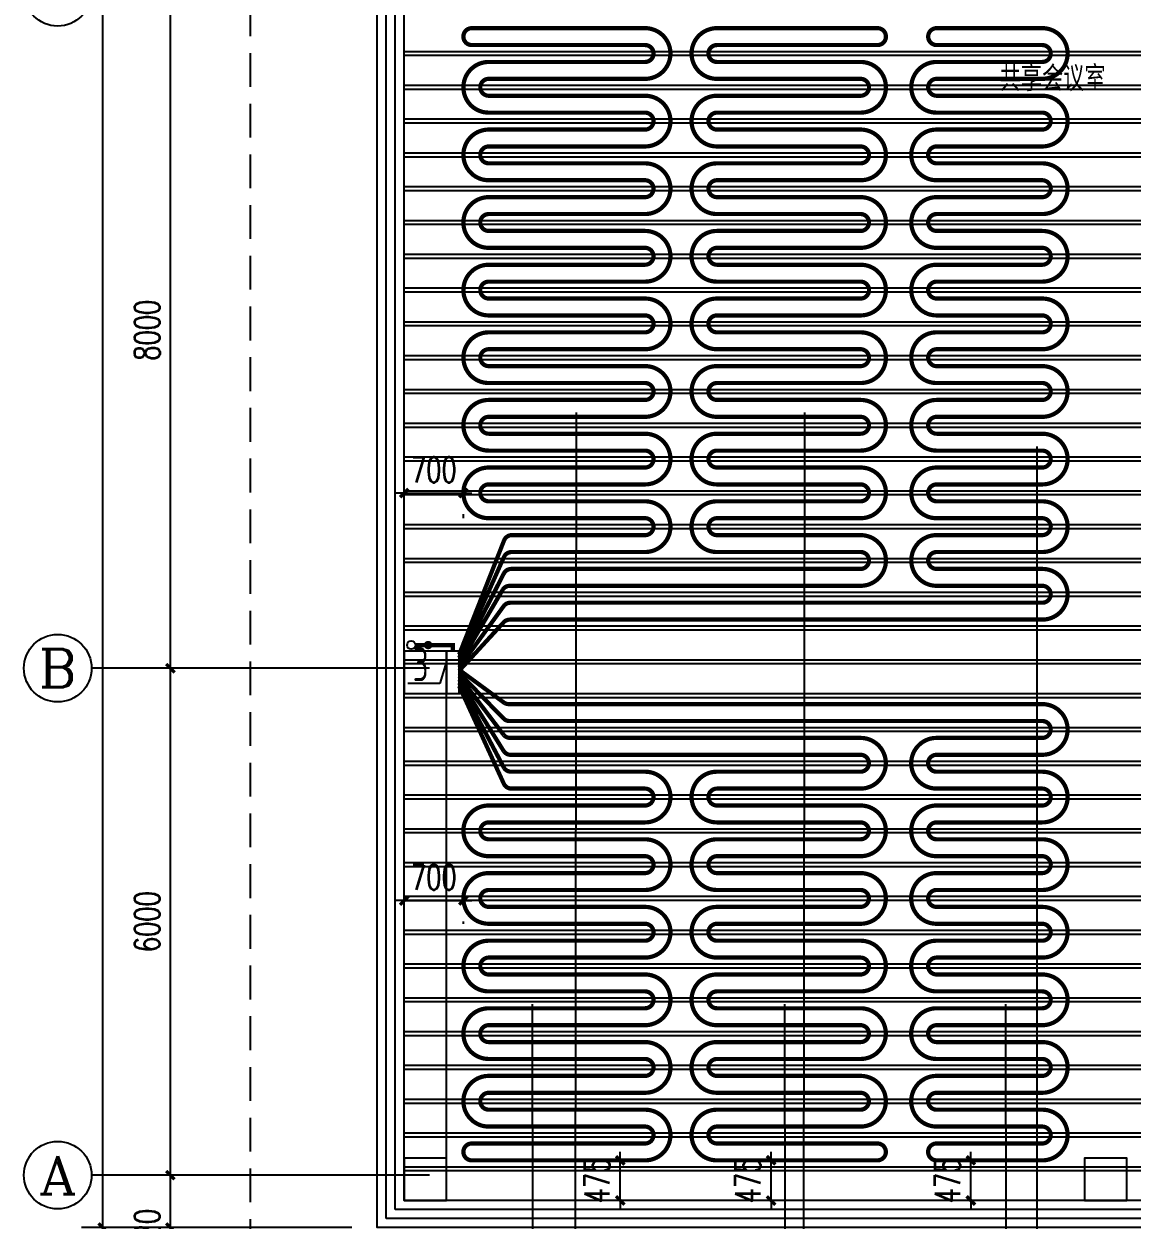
# Model space of a CAD drawing. Extents: x 2430460 to 2514560, y -608375 to -364775.
# Drawn here: x 2438682 to 2451795, y -467075 to -452918 of the extents above; entities that cross this region are included whole.
import ezdxf
from ezdxf.enums import TextEntityAlignment as Align

# ---------------------------------------------------------------- set-up
doc = ezdxf.new("R2010")
doc.units = 0
doc.header["$LTSCALE"] = 1000
doc.header["$MEASUREMENT"] = 0
doc.linetypes.add('_DASH', pattern=[0.6, 0.4, -0.2])
doc.linetypes.add('DASH', pattern=[0.35, 0.25, -0.1])
doc.layers.add('A-FLOR-IDEN', color=7, linetype='Continuous', lineweight=20)
for name, color, linetype in [('AXIS', 3, 'Continuous'), ('AXIS_TEXT', 7, 'Continuous'), ('COLUMN', 9, 'Continuous'), ('CURTWALL', 4, 'Continuous'), ('EQ-采暖分集水器', 7, 'Continuous'), ('PIPE-地暖供', 4, 'Continuous'), ('PIPE-暖供水', 3, 'Continuous'), ('PUB_DIM', 3, 'Continuous'), ('TH_DIM', 3, 'Continuous'), ('VPIPE-暖供水', 3, 'Continuous'), ('VPIPE-暖回水', 2, 'Continuous'), ('木龙骨', 23, 'Continuous')]:
    doc.layers.add(name, color=color, linetype=linetype)
doc.styles.add('26#标准$0$TSSD_REIN', font='Tssdeng.shx', dxfattribs={"width": 0.7, "bigfont": 'tssdchn.shx'})
doc.styles.add('_TCH_AXIS', font='COMPLEX', dxfattribs={"bigfont": 'GBCBIG'})
doc.styles.add('_TCH_DIM_T3', font='SIMPLEX', dxfattribs={"width": 0.705882, "bigfont": 'GBCBIG'})
doc.styles.add('COMPLEX', font='COMPLEX')
doc.styles.add('ROS', font='simhei.ttf', dxfattribs={"width": 0.7})
doc.dimstyles.new('_TCH_ARCH&&100', dxfattribs={"dimtxt": 297.5, "dimasz": 100, "dimexe": 250, "dimexo": 300, "dimgap": 126.25, "dimtad": 1, "dimdec": 0, "dimzin": 0, "dimdsep": 46, "dimtxsty": '_TCH_DIM_T3', "dimblk": 'ARCHTICK', "dimcen": 0.09, "dimclrt": 7, "dimazin": 2, "dimtfac": 1, "dimtdec": 0, "dimtix": 1, "dimtmove": 2, "dimatfit": 3, "dimfxl": 30, "dimtolj": 1, "dimtzin": 0, "dimarcsym": 0})

# ---------------------------------------------------------------- blocks, each defined once
blk = doc.blocks.new('_ArchTick')
at = {"color": 0, "linetype": 'ByBlock', "const_width": 0.4}
blk.add_lwpolyline([(-0.5, -0.5), (0.5, 0.5)], dxfattribs=at)
blk = doc.blocks.new('*D109')
at = {"layer": 'Defpoints', "color": 0, "transparency": 16777216}
for p in [(-43367, 11360), (-40920, 11360), (-40920, 3360)]:
    blk.add_point(p, dxfattribs=at)
at = {"layer": 'PUB_DIM', "color": 0, "lineweight": -2, "transparency": 16777216}
for p, q in [((-41220, 11360), (-43617, 11360)), ((-43367, 3360), (-43367, 11360)), ((-41220, 3360), (-43617, 3360))]:
    blk.add_line(p, q, dxfattribs=at)
at = {"layer": 'PUB_DIM', "color": 0, "lineweight": -2, "transparency": 16777216, "xscale": 100, "yscale": 100, "zscale": 100}
for p, rotation in [((-43367, 11360), 90), ((-43367, 3360), 270)]:
    blk.add_blockref('_ArchTick', p, dxfattribs=dict(at, rotation=rotation))
at = {"layer": 'PUB_DIM', "color": 7, "transparency": 16777216, "insert": (-43642, 7360), "char_height": 297.5, "attachment_point": 5, "rotation": 90, "style": '_TCH_DIM_T3'}
blk.add_mtext('\\A1;8000', dxfattribs=at)
blk = doc.blocks.new('*D110')
at = {"layer": 'Defpoints', "color": 0, "transparency": 16777216}
for p in [(-43367, 3360), (-40920, 3360), (-40920, -2640)]:
    blk.add_point(p, dxfattribs=at)
at = {"layer": 'PUB_DIM', "color": 0, "lineweight": -2, "transparency": 16777216}
for p, q in [((-41220, 3360), (-43617, 3360)), ((-43367, -2640), (-43367, 3360)), ((-41220, -2640), (-43617, -2640))]:
    blk.add_line(p, q, dxfattribs=at)
at = {"layer": 'PUB_DIM', "color": 0, "lineweight": -2, "transparency": 16777216, "xscale": 100, "yscale": 100, "zscale": 100}
for p, rotation in [((-43367, 3360), 90), ((-43367, -2640), 270)]:
    blk.add_blockref('_ArchTick', p, dxfattribs=dict(at, rotation=rotation))
at = {"layer": 'PUB_DIM', "color": 7, "transparency": 16777216, "insert": (-43642, 360), "char_height": 297.5, "attachment_point": 5, "rotation": 90, "style": '_TCH_DIM_T3'}
blk.add_mtext('\\A1;6000', dxfattribs=at)
blk = doc.blocks.new('*D111')
at = {"layer": 'Defpoints', "color": 0, "transparency": 16777216}
for p in [(-43367, -2640), (-40920, -2640), (-40920, -3260)]:
    blk.add_point(p, dxfattribs=at)
at = {"layer": 'PUB_DIM', "color": 0, "lineweight": -2, "transparency": 16777216}
for p, q in [((-41220, -2640), (-43617, -2640)), ((-43367, -3260), (-43367, -2640)), ((-41220, -3260), (-43617, -3260))]:
    blk.add_line(p, q, dxfattribs=at)
at = {"layer": 'PUB_DIM', "color": 0, "lineweight": -2, "transparency": 16777216, "xscale": 100, "yscale": 100, "zscale": 100}
for p, rotation in [((-43367, -2640), 90), ((-43367, -3260), 270)]:
    blk.add_blockref('_ArchTick', p, dxfattribs=dict(at, rotation=rotation))
at = {"layer": 'PUB_DIM', "color": 7, "transparency": 16777216, "insert": (-43642, -3310), "char_height": 297.5, "attachment_point": 5, "rotation": 90, "style": '_TCH_DIM_T3'}
blk.add_mtext('\\A1;620', dxfattribs=at)
blk = doc.blocks.new('*D112')
at = {"layer": 'Defpoints', "color": 0, "transparency": 16777216}
for p in [(-44167, 27780), (-42976, 27780), (-42976, -3260)]:
    blk.add_point(p, dxfattribs=at)
at = {"layer": 'PUB_DIM', "color": 0, "lineweight": -2, "transparency": 16777216}
for p, q in [((-43276, 27780), (-44417, 27780)), ((-44167, -3260), (-44167, 27780)), ((-43276, -3260), (-44417, -3260))]:
    blk.add_line(p, q, dxfattribs=at)
at = {"layer": 'PUB_DIM', "color": 0, "lineweight": -2, "transparency": 16777216, "xscale": 100, "yscale": 100, "zscale": 100}
for p, rotation in [((-44167, 27780), 90), ((-44167, -3260), 270)]:
    blk.add_blockref('_ArchTick', p, dxfattribs=dict(at, rotation=rotation))
at = {"layer": 'PUB_DIM', "color": 7, "transparency": 16777216, "insert": (-44442, 12260), "char_height": 297.5, "attachment_point": 5, "rotation": 90, "style": '_TCH_DIM_T3'}
blk.add_mtext('\\A1;31040', dxfattribs=at)
blk = doc.blocks.new('*D220')
at = {"layer": 'Defpoints', "color": 0, "transparency": 16777216}
for p in [(-43367, 11360), (-40920, 11360), (-40920, 3360)]:
    blk.add_point(p, dxfattribs=at)
at = {"layer": 'PUB_DIM', "color": 0, "lineweight": -2, "transparency": 16777216}
for p, q in [((-41220, 11360), (-43617, 11360)), ((-43367, 3360), (-43367, 11360)), ((-41220, 3360), (-43617, 3360))]:
    blk.add_line(p, q, dxfattribs=at)
at = {"layer": 'PUB_DIM', "color": 0, "lineweight": -2, "transparency": 16777216, "xscale": 100, "yscale": 100, "zscale": 100}
for p, rotation in [((-43367, 11360), 90), ((-43367, 3360), 270)]:
    blk.add_blockref('_ArchTick', p, dxfattribs=dict(at, rotation=rotation))
at = {"layer": 'PUB_DIM', "color": 7, "transparency": 16777216, "insert": (-43642, 7360), "char_height": 297.5, "attachment_point": 5, "rotation": 90, "style": '_TCH_DIM_T3'}
blk.add_mtext('\\A1;8000', dxfattribs=at)
blk = doc.blocks.new('*D221')
at = {"layer": 'Defpoints', "color": 0, "transparency": 16777216}
for p in [(-43367, 3360), (-40920, 3360), (-40920, -2640)]:
    blk.add_point(p, dxfattribs=at)
at = {"layer": 'PUB_DIM', "color": 0, "lineweight": -2, "transparency": 16777216}
for p, q in [((-41220, 3360), (-43617, 3360)), ((-43367, -2640), (-43367, 3360)), ((-41220, -2640), (-43617, -2640))]:
    blk.add_line(p, q, dxfattribs=at)
at = {"layer": 'PUB_DIM', "color": 0, "lineweight": -2, "transparency": 16777216, "xscale": 100, "yscale": 100, "zscale": 100}
for p, rotation in [((-43367, 3360), 90), ((-43367, -2640), 270)]:
    blk.add_blockref('_ArchTick', p, dxfattribs=dict(at, rotation=rotation))
at = {"layer": 'PUB_DIM', "color": 7, "transparency": 16777216, "insert": (-43642, 360), "char_height": 297.5, "attachment_point": 5, "rotation": 90, "style": '_TCH_DIM_T3'}
blk.add_mtext('\\A1;6000', dxfattribs=at)
blk = doc.blocks.new('*D222')
at = {"layer": 'Defpoints', "color": 0, "transparency": 16777216}
for p in [(-43367, -2640), (-40920, -2640), (-40920, -3260)]:
    blk.add_point(p, dxfattribs=at)
at = {"layer": 'PUB_DIM', "color": 0, "lineweight": -2, "transparency": 16777216}
for p, q in [((-41220, -2640), (-43617, -2640)), ((-43367, -3260), (-43367, -2640)), ((-41220, -3260), (-43617, -3260))]:
    blk.add_line(p, q, dxfattribs=at)
at = {"layer": 'PUB_DIM', "color": 0, "lineweight": -2, "transparency": 16777216, "xscale": 100, "yscale": 100, "zscale": 100}
for p, rotation in [((-43367, -2640), 90), ((-43367, -3260), 270)]:
    blk.add_blockref('_ArchTick', p, dxfattribs=dict(at, rotation=rotation))
at = {"layer": 'PUB_DIM', "color": 7, "transparency": 16777216, "insert": (-43642, -3310), "char_height": 297.5, "attachment_point": 5, "rotation": 90, "style": '_TCH_DIM_T3'}
blk.add_mtext('\\A1;620', dxfattribs=at)
blk = doc.blocks.new('*D223')
at = {"layer": 'Defpoints', "color": 0, "transparency": 16777216}
for p in [(-44167, 27780), (-42976, 27780), (-42976, -3260)]:
    blk.add_point(p, dxfattribs=at)
at = {"layer": 'PUB_DIM', "color": 0, "lineweight": -2, "transparency": 16777216}
for p, q in [((-43276, 27780), (-44417, 27780)), ((-44167, -3260), (-44167, 27780)), ((-43276, -3260), (-44417, -3260))]:
    blk.add_line(p, q, dxfattribs=at)
at = {"layer": 'PUB_DIM', "color": 0, "lineweight": -2, "transparency": 16777216, "xscale": 100, "yscale": 100, "zscale": 100}
for p, rotation in [((-44167, 27780), 90), ((-44167, -3260), 270)]:
    blk.add_blockref('_ArchTick', p, dxfattribs=dict(at, rotation=rotation))
at = {"layer": 'PUB_DIM', "color": 7, "transparency": 16777216, "insert": (-44442, 12260), "char_height": 297.5, "attachment_point": 5, "rotation": 90, "style": '_TCH_DIM_T3'}
blk.add_mtext('\\A1;31040', dxfattribs=at)
blk = doc.blocks.new('*D331')
at = {"layer": 'Defpoints', "color": 0, "transparency": 16777216}
for p in [(-43367, 11360), (-40920, 11360), (-40920, 3360)]:
    blk.add_point(p, dxfattribs=at)
at = {"layer": 'PUB_DIM', "color": 0, "lineweight": -2, "transparency": 16777216}
for p, q in [((-41220, 11360), (-43617, 11360)), ((-43367, 3360), (-43367, 11360)), ((-41220, 3360), (-43617, 3360))]:
    blk.add_line(p, q, dxfattribs=at)
at = {"layer": 'PUB_DIM', "color": 0, "lineweight": -2, "transparency": 16777216, "xscale": 100, "yscale": 100, "zscale": 100}
for p, rotation in [((-43367, 11360), 90), ((-43367, 3360), 270)]:
    blk.add_blockref('_ArchTick', p, dxfattribs=dict(at, rotation=rotation))
at = {"layer": 'PUB_DIM', "color": 7, "transparency": 16777216, "insert": (-43642, 7360), "char_height": 297.5, "attachment_point": 5, "rotation": 90, "style": '_TCH_DIM_T3'}
blk.add_mtext('\\A1;8000', dxfattribs=at)
blk = doc.blocks.new('*D332')
at = {"layer": 'Defpoints', "color": 0, "transparency": 16777216}
for p in [(-43367, 3360), (-40920, 3360), (-40920, -2640)]:
    blk.add_point(p, dxfattribs=at)
at = {"layer": 'PUB_DIM', "color": 0, "lineweight": -2, "transparency": 16777216}
for p, q in [((-41220, 3360), (-43617, 3360)), ((-43367, -2640), (-43367, 3360)), ((-41220, -2640), (-43617, -2640))]:
    blk.add_line(p, q, dxfattribs=at)
at = {"layer": 'PUB_DIM', "color": 0, "lineweight": -2, "transparency": 16777216, "xscale": 100, "yscale": 100, "zscale": 100}
for p, rotation in [((-43367, 3360), 90), ((-43367, -2640), 270)]:
    blk.add_blockref('_ArchTick', p, dxfattribs=dict(at, rotation=rotation))
at = {"layer": 'PUB_DIM', "color": 7, "transparency": 16777216, "insert": (-43642, 360), "char_height": 297.5, "attachment_point": 5, "rotation": 90, "style": '_TCH_DIM_T3'}
blk.add_mtext('\\A1;6000', dxfattribs=at)
blk = doc.blocks.new('*D333')
at = {"layer": 'Defpoints', "color": 0, "transparency": 16777216}
for p in [(-43367, -2640), (-40920, -2640), (-40920, -3260)]:
    blk.add_point(p, dxfattribs=at)
at = {"layer": 'PUB_DIM', "color": 0, "lineweight": -2, "transparency": 16777216}
for p, q in [((-41220, -2640), (-43617, -2640)), ((-43367, -3260), (-43367, -2640)), ((-41220, -3260), (-43617, -3260))]:
    blk.add_line(p, q, dxfattribs=at)
at = {"layer": 'PUB_DIM', "color": 0, "lineweight": -2, "transparency": 16777216, "xscale": 100, "yscale": 100, "zscale": 100}
for p, rotation in [((-43367, -2640), 90), ((-43367, -3260), 270)]:
    blk.add_blockref('_ArchTick', p, dxfattribs=dict(at, rotation=rotation))
at = {"layer": 'PUB_DIM', "color": 7, "transparency": 16777216, "insert": (-43642, -3310), "char_height": 297.5, "attachment_point": 5, "rotation": 90, "style": '_TCH_DIM_T3'}
blk.add_mtext('\\A1;620', dxfattribs=at)
blk = doc.blocks.new('*D334')
at = {"layer": 'Defpoints', "color": 0, "transparency": 16777216}
for p in [(-44167, 27780), (-42976, 27780), (-42976, -3260)]:
    blk.add_point(p, dxfattribs=at)
at = {"layer": 'PUB_DIM', "color": 0, "lineweight": -2, "transparency": 16777216}
for p, q in [((-43276, 27780), (-44417, 27780)), ((-44167, -3260), (-44167, 27780)), ((-43276, -3260), (-44417, -3260))]:
    blk.add_line(p, q, dxfattribs=at)
at = {"layer": 'PUB_DIM', "color": 0, "lineweight": -2, "transparency": 16777216, "xscale": 100, "yscale": 100, "zscale": 100}
for p, rotation in [((-44167, 27780), 90), ((-44167, -3260), 270)]:
    blk.add_blockref('_ArchTick', p, dxfattribs=dict(at, rotation=rotation))
at = {"layer": 'PUB_DIM', "color": 7, "transparency": 16777216, "insert": (-44442, 12260), "char_height": 297.5, "attachment_point": 5, "rotation": 90, "style": '_TCH_DIM_T3'}
blk.add_mtext('\\A1;31040', dxfattribs=at)
blk = doc.blocks.new('_FZHK')
blk.add_lwpolyline([(-0.5, -0.5), (0.5, -0.5), (0.5, 0.5), (-0.5, 0.5)], close=True)
blk = doc.blocks.new('*D439')
at = {"layer": 'Defpoints', "color": 0, "transparency": 16777216}
for p in [(-43367, 11360), (-40920, 11360), (-40920, 3360)]:
    blk.add_point(p, dxfattribs=at)
at = {"layer": 'PUB_DIM', "color": 0, "lineweight": -2, "transparency": 16777216}
for p, q in [((-41220, 11360), (-43617, 11360)), ((-43367, 3360), (-43367, 11360)), ((-41220, 3360), (-43617, 3360))]:
    blk.add_line(p, q, dxfattribs=at)
at = {"layer": 'PUB_DIM', "color": 0, "lineweight": -2, "transparency": 16777216, "xscale": 100, "yscale": 100, "zscale": 100}
for p, rotation in [((-43367, 11360), 90), ((-43367, 3360), 270)]:
    blk.add_blockref('_ArchTick', p, dxfattribs=dict(at, rotation=rotation))
at = {"layer": 'PUB_DIM', "color": 7, "transparency": 16777216, "insert": (-43642, 7360), "char_height": 297.5, "attachment_point": 5, "rotation": 90, "style": '_TCH_DIM_T3'}
blk.add_mtext('\\A1;8000', dxfattribs=at)
blk = doc.blocks.new('*D440')
at = {"layer": 'Defpoints', "color": 0, "transparency": 16777216}
for p in [(-43367, 3360), (-40920, 3360), (-40920, -2640)]:
    blk.add_point(p, dxfattribs=at)
at = {"layer": 'PUB_DIM', "color": 0, "lineweight": -2, "transparency": 16777216}
for p, q in [((-41220, 3360), (-43617, 3360)), ((-43367, -2640), (-43367, 3360)), ((-41220, -2640), (-43617, -2640))]:
    blk.add_line(p, q, dxfattribs=at)
at = {"layer": 'PUB_DIM', "color": 0, "lineweight": -2, "transparency": 16777216, "xscale": 100, "yscale": 100, "zscale": 100}
for p, rotation in [((-43367, 3360), 90), ((-43367, -2640), 270)]:
    blk.add_blockref('_ArchTick', p, dxfattribs=dict(at, rotation=rotation))
at = {"layer": 'PUB_DIM', "color": 7, "transparency": 16777216, "insert": (-43642, 360), "char_height": 297.5, "attachment_point": 5, "rotation": 90, "style": '_TCH_DIM_T3'}
blk.add_mtext('\\A1;6000', dxfattribs=at)
blk = doc.blocks.new('*D441')
at = {"layer": 'Defpoints', "color": 0, "transparency": 16777216}
for p in [(-43367, -2640), (-40920, -2640), (-40920, -3260)]:
    blk.add_point(p, dxfattribs=at)
at = {"layer": 'PUB_DIM', "color": 0, "lineweight": -2, "transparency": 16777216}
for p, q in [((-41220, -2640), (-43617, -2640)), ((-43367, -3260), (-43367, -2640)), ((-41220, -3260), (-43617, -3260))]:
    blk.add_line(p, q, dxfattribs=at)
at = {"layer": 'PUB_DIM', "color": 0, "lineweight": -2, "transparency": 16777216, "xscale": 100, "yscale": 100, "zscale": 100}
for p, rotation in [((-43367, -2640), 90), ((-43367, -3260), 270)]:
    blk.add_blockref('_ArchTick', p, dxfattribs=dict(at, rotation=rotation))
at = {"layer": 'PUB_DIM', "color": 7, "transparency": 16777216, "insert": (-43642, -3310), "char_height": 297.5, "attachment_point": 5, "rotation": 90, "style": '_TCH_DIM_T3'}
blk.add_mtext('\\A1;620', dxfattribs=at)
blk = doc.blocks.new('*D442')
at = {"layer": 'Defpoints', "color": 0, "transparency": 16777216}
for p in [(-44167, 27780), (-42976, 27780), (-42976, -3260)]:
    blk.add_point(p, dxfattribs=at)
at = {"layer": 'PUB_DIM', "color": 0, "lineweight": -2, "transparency": 16777216}
for p, q in [((-43276, 27780), (-44417, 27780)), ((-44167, -3260), (-44167, 27780)), ((-43276, -3260), (-44417, -3260))]:
    blk.add_line(p, q, dxfattribs=at)
at = {"layer": 'PUB_DIM', "color": 0, "lineweight": -2, "transparency": 16777216, "xscale": 100, "yscale": 100, "zscale": 100}
for p, rotation in [((-44167, 27780), 90), ((-44167, -3260), 270)]:
    blk.add_blockref('_ArchTick', p, dxfattribs=dict(at, rotation=rotation))
at = {"layer": 'PUB_DIM', "color": 7, "transparency": 16777216, "insert": (-44442, 12260), "char_height": 297.5, "attachment_point": 5, "rotation": 90, "style": '_TCH_DIM_T3'}
blk.add_mtext('\\A1;31040', dxfattribs=at)
blk = doc.blocks.new('_AXISO')
blk.add_circle((0, 0), 0.5)
at = {"layer": 'AXIS_TEXT', "style": 'COMPLEX', "width": 1.041667}
blk.add_attdef('A', text='', height=0.56, dxfattribs=at).set_placement((-0.25, -0.28), (0.25, -0.28), align=Align.FIT)
blk = doc.blocks.new('*D611')
at = {"layer": 'Defpoints', "color": 0, "transparency": 16777216}
for p in [(2443182, -458468), (2443882, -458468), (2443882, -458471)]:
    blk.add_point(p, dxfattribs=at)
at = {"layer": 'TH_DIM', "color": 0, "lineweight": -2, "transparency": 16777216}
for p, q in [((2443182, -458471), (2443082, -458471)), ((2443182, -458471), (2443882, -458471)), ((2443882, -458471), (2443982, -458471)), ((2443182, -458768), (2443182, -458721)), ((2443882, -458768), (2443882, -458721))]:
    blk.add_line(p, q, dxfattribs=at)
at = {"layer": 'TH_DIM', "color": 0, "lineweight": -2, "transparency": 16777216, "xscale": 100, "yscale": 100, "zscale": 100}
blk.add_blockref('_ArchTick', (2443182, -458471), dxfattribs=at)
at = {"layer": 'TH_DIM', "color": 0, "lineweight": -2, "transparency": 16777216, "xscale": 100, "yscale": 100, "zscale": 100, "rotation": 180}
blk.add_blockref('_ArchTick', (2443882, -458471), dxfattribs=at)
at = {"layer": 'TH_DIM', "color": 7, "transparency": 16777216, "insert": (2443532, -458196), "char_height": 297.5, "attachment_point": 5, "style": '_TCH_DIM_T3'}
blk.add_mtext('\\A1;700', dxfattribs=at)
blk = doc.blocks.new('*D612')
at = {"layer": 'Defpoints', "color": 0, "transparency": 16777216}
for p in [(2443182, -463268), (2443882, -463268), (2443882, -463293)]:
    blk.add_point(p, dxfattribs=at)
at = {"layer": 'TH_DIM', "color": 0, "lineweight": -2, "transparency": 16777216}
for p, q in [((2443182, -463293), (2443082, -463293)), ((2443182, -463293), (2443882, -463293)), ((2443882, -463293), (2443982, -463293)), ((2443182, -463568), (2443182, -463543)), ((2443882, -463568), (2443882, -463543))]:
    blk.add_line(p, q, dxfattribs=at)
at = {"layer": 'TH_DIM', "color": 0, "lineweight": -2, "transparency": 16777216, "xscale": 100, "yscale": 100, "zscale": 100}
blk.add_blockref('_ArchTick', (2443182, -463293), dxfattribs=at)
at = {"layer": 'TH_DIM', "color": 0, "lineweight": -2, "transparency": 16777216, "xscale": 100, "yscale": 100, "zscale": 100, "rotation": 180}
blk.add_blockref('_ArchTick', (2443882, -463293), dxfattribs=at)
at = {"layer": 'TH_DIM', "color": 7, "transparency": 16777216, "insert": (2443532, -463018), "char_height": 297.5, "attachment_point": 5, "style": '_TCH_DIM_T3'}
blk.add_mtext('\\A1;700', dxfattribs=at)
blk = doc.blocks.new('*D626')
at = {"layer": 'Defpoints', "color": 0, "transparency": 16777216}
for p in [(2449886, -466368), (2450067, -466368), (2450067, -466843)]:
    blk.add_point(p, dxfattribs=at)
at = {"layer": 'TH_DIM', "color": 0, "lineweight": -2, "transparency": 16777216}
for p, q in [((2449886, -466368), (2449886, -466268)), ((2449767, -466368), (2449636, -466368)), ((2449886, -466843), (2449886, -466368)), ((2449767, -466843), (2449636, -466843)), ((2449886, -466843), (2449886, -466943))]:
    blk.add_line(p, q, dxfattribs=at)
at = {"layer": 'TH_DIM', "color": 0, "lineweight": -2, "transparency": 16777216, "xscale": 100, "yscale": 100, "zscale": 100}
for p, rotation in [((2449886, -466368), 270), ((2449886, -466843), 90)]:
    blk.add_blockref('_ArchTick', p, dxfattribs=dict(at, rotation=rotation))
at = {"layer": 'TH_DIM', "color": 7, "transparency": 16777216, "insert": (2449611, -466606), "char_height": 297.5, "attachment_point": 5, "rotation": 90, "style": '_TCH_DIM_T3'}
blk.add_mtext('\\A1;475', dxfattribs=at)
blk = doc.blocks.new('*D627')
at = {"layer": 'Defpoints', "color": 0, "transparency": 16777216}
for p in [(2447523, -466368), (2447704, -466368), (2447704, -466843)]:
    blk.add_point(p, dxfattribs=at)
at = {"layer": 'TH_DIM', "color": 0, "lineweight": -2, "transparency": 16777216}
for p, q in [((2447523, -466368), (2447523, -466268)), ((2447404, -466368), (2447273, -466368)), ((2447523, -466843), (2447523, -466368)), ((2447404, -466843), (2447273, -466843)), ((2447523, -466843), (2447523, -466943))]:
    blk.add_line(p, q, dxfattribs=at)
at = {"layer": 'TH_DIM', "color": 0, "lineweight": -2, "transparency": 16777216, "xscale": 100, "yscale": 100, "zscale": 100}
for p, rotation in [((2447523, -466368), 270), ((2447523, -466843), 90)]:
    blk.add_blockref('_ArchTick', p, dxfattribs=dict(at, rotation=rotation))
at = {"layer": 'TH_DIM', "color": 7, "transparency": 16777216, "insert": (2447248, -466606), "char_height": 297.5, "attachment_point": 5, "rotation": 90, "style": '_TCH_DIM_T3'}
blk.add_mtext('\\A1;475', dxfattribs=at)
blk = doc.blocks.new('*D628')
at = {"layer": 'Defpoints', "color": 0, "transparency": 16777216}
for p in [(2445738, -466368), (2445918, -466368), (2445918, -466843)]:
    blk.add_point(p, dxfattribs=at)
at = {"layer": 'TH_DIM', "color": 0, "lineweight": -2, "transparency": 16777216}
for p, q in [((2445738, -466368), (2445738, -466268)), ((2445618, -466368), (2445488, -466368)), ((2445738, -466843), (2445738, -466368)), ((2445618, -466843), (2445488, -466843)), ((2445738, -466843), (2445738, -466943))]:
    blk.add_line(p, q, dxfattribs=at)
at = {"layer": 'TH_DIM', "color": 0, "lineweight": -2, "transparency": 16777216, "xscale": 100, "yscale": 100, "zscale": 100}
for p, rotation in [((2445738, -466368), 270), ((2445738, -466843), 90)]:
    blk.add_blockref('_ArchTick', p, dxfattribs=dict(at, rotation=rotation))
at = {"layer": 'TH_DIM', "color": 7, "transparency": 16777216, "insert": (2445463, -466606), "char_height": 297.5, "attachment_point": 5, "rotation": 90, "style": '_TCH_DIM_T3'}
blk.add_mtext('\\A1;475', dxfattribs=at)
blk = doc.blocks.new('A$C5D18424C')
at = {"color": 4, "linetype": '_DASH'}
blk.add_lwpolyline([(1820, 2640), (1820, -4760), (-42420, -4760), (-42420, 26530), (-24720, 26530)], dxfattribs=at)
blk.add_lwpolyline([(320, 2640), (320, -3260), (-40920, -3260), (-40920, 25030), (-24720, 25030)])
at = {"layer": 'AXIS'}
for p, q in [((-40300, 3360), (-44300, 3360)), ((-40300, -2640), (-44300, -2640))]:
    blk.add_line(p, q, dxfattribs=at)
at = {"layer": 'CURTWALL'}
for p, q in [((-40920, -3260), (-40920, 25030)), ((-40813.3, -3153.3), (-40813.3, 24923.4)), ((-40706.7, -3046.6), (-40706.7, 24816.7)), ((-40600, -2940), (-40600, 24710)), ((0, -2940), (-40600, -2940)), ((106.7, -3046.6), (-40706.7, -3046.6)), ((213.3, -3153.3), (-40813.3, -3153.3))]:
    blk.add_line(p, q, dxfattribs=at)
at = {"layer": 'AXIS'}
ref = blk.add_blockref('_AXISO', (-44700, 11360), dxfattribs=dict(at, xscale=800, yscale=800, zscale=800))
ref.add_attrib('A', 'C', dxfattribs={"layer": 'AXIS_TEXT', "height": 452.5, "style": '_TCH_AXIS', "width": 1.4}).set_placement((-44926.3, 11133.8), (-44473.7, 11133.8), align=Align.FIT)
ref = blk.add_blockref('_AXISO', (-44700, 3360), dxfattribs=dict(at, xscale=800, yscale=800, zscale=800))
ref.add_attrib('A', 'B', dxfattribs={"layer": 'AXIS_TEXT', "height": 452.5, "style": '_TCH_AXIS', "width": 1.235294}).set_placement((-44926.3, 3133.8), (-44473.7, 3133.8), align=Align.FIT)
ref = blk.add_blockref('_AXISO', (-44700, -2640), dxfattribs=dict(at, xscale=800, yscale=800, zscale=800))
ref.add_attrib('A', 'A', dxfattribs={"layer": 'AXIS_TEXT', "height": 452.5, "style": '_TCH_AXIS', "width": 1.166667}).set_placement((-44926.3, -2866.2), (-44473.7, -2866.2), align=Align.FIT)
at = {"layer": 'COLUMN', "rotation": 90}
for p, xscale, yscale, zscale in [((-40350, 3310), 499.9990233504213, 499.9999999981374, 499.9999999981374), ((-40350, -2690), 499.9990233532153, 499.9999999962747, 499.9999999962747), ((-32300, -2690), 499.9990233504213, 500, 500)]:
    blk.add_blockref('_FZHK', p, dxfattribs=dict(at, xscale=xscale, yscale=yscale, zscale=zscale))
at = {"layer": 'A-FLOR-IDEN', "style": 'ROS', "width": 0.7}
blk.add_text('共享会议室', height=262.87, dxfattribs=at).set_placement((-33555.4, 10218.6))
at = {"layer": 'PUB_DIM'}
for p1, p2, distance, picture, middle in [((-42976.3, -3260), (-42976.3, 27780), 1190.9, '*D112', (-44442.2, 12260)), ((-42976.3, -3260), (-42976.3, 27780), 1190.9, '*D223', (-44442.2, 12260)), ((-42976.3, -3260), (-42976.3, 27780), 1190.9, '*D334', (-44442.2, 12260)), ((-42976.3, -3260), (-42976.3, 27780), 1190.9, '*D442', (-44442.2, 12260)), ((-40920, 3360), (-40920, 11360), 2447.4, '*D109', (-43642.4, 7360)), ((-40920, 3360), (-40920, 11360), 2447.4, '*D220', (-43642.4, 7360)), ((-40920, 3360), (-40920, 11360), 2447.4, '*D331', (-43642.4, 7360)), ((-40920, 3360), (-40920, 11360), 2447.4, '*D439', (-43642.4, 7360)), ((-40920, -2640), (-40920, 3360), 2447.4, '*D110', (-43642.4, 360)), ((-40920, -2640), (-40920, 3360), 2447.4, '*D221', (-43642.4, 360)), ((-40920, -2640), (-40920, 3360), 2447.4, '*D332', (-43642.4, 360)), ((-40920, -2640), (-40920, 3360), 2447.4, '*D440', (-43642.4, 360))]:
    dim = blk.add_aligned_dim(p1=p1, p2=p2, distance=distance, dimstyle='_TCH_ARCH&&100', dxfattribs=at)
    dim.commit()
    dim.dimension.update_dxf_attribs({"geometry": picture, "text_midpoint": middle})
for picture in ['*D111', '*D222', '*D333', '*D441']:
    dim = blk.add_linear_dim(base=(-43367.4, -2640), p1=(-40920, -3260), p2=(-40920, -2640), angle=90, dimstyle='_TCH_ARCH&&100', dxfattribs=at)
    dim.commit()
    dim.dimension.update_dxf_attribs({"geometry": picture, "text_midpoint": (-43642.4, -3310), "dimtype": 129})

msp = doc.modelspace()

# ---------------------------------------------------------------- hatches: boundary and pattern name
at = {"layer": 'PIPE-暖供水', "linetype": 'Continuous'}
for points in [[(2443757, -460269.7), (2443757, -460244.7), (2443782, -460244.7)], [(2443757, -460269.7), (2443782, -460269.7), (2443782, -460244.7)]]:
    msp.add_hatch(color=256, dxfattribs=at).paths.add_polyline_path(points)
at = {"layer": 'VPIPE-暖回水', "linetype": 'DASH'}
msp.add_hatch(color=256, dxfattribs=at).paths.add_polyline_path([(2443515.1, -460269.7), (2443514, -460259.3), (2443510.8, -460249.3), (2443505.6, -460240.3), (2443498.6, -460232.5), (2443490.1, -460226.4), (2443480.6, -460222.1), (2443470.4, -460220), (2443459.9, -460220), (2443449.7, -460222.1), (2443440.1, -460226.4), (2443431.7, -460232.5), (2443424.7, -460240.3), (2443419.4, -460249.3), (2443416.2, -460259.3), (2443415.1, -460269.7), (2443416.2, -460280.1), (2443419.4, -460290), (2443424.7, -460299.1), (2443431.7, -460306.8), (2443440.1, -460313), (2443449.7, -460317.2), (2443459.9, -460319.4), (2443470.4, -460319.4), (2443480.6, -460317.2), (2443490.1, -460313), (2443498.6, -460306.8), (2443505.6, -460299.1), (2443510.8, -460290), (2443514, -460280.1)])

# ---------------------------------------------------------------- linework, layer by layer
for p, q in [((2445207.4, -469539.5), (2445218.7, -457518.3)), ((2447910.1, -469539.5), (2447921.4, -457518.3)), ((2450673, -469539.5), (2450673, -457918.3)), ((2443682, -460464.4), (2443601.8, -460724.8)), ((2443601.8, -460724.8), (2443223.7, -460724.8)), ((2443682, -466343.3), (2443682, -460843.3)), ((2444704, -468499.2), (2444700.3, -464518.3)), ((2447690.3, -468499.2), (2447686.5, -464518.3)), ((2450306.5, -468499.2), (2450302.7, -464518.3))]:
    msp.add_line(p, q)
at = {"layer": 'EQ-采暖分集水器'}
for p, q in [((2443682, -460343.3), (2443682, -460843.3)), ((2443832, -460343.3), (2443682, -460343.3)), ((2443682, -460343.3), (2443682, -460843.3)), ((2443832, -460343.3), (2443682, -460343.3)), ((2443832, -460843.3), (2443832, -460343.3)), ((2443832, -460843.3), (2443832, -460343.3)), ((2443682, -460843.3), (2443832, -460843.3)), ((2443682, -460843.3), (2443832, -460843.3))]:
    msp.add_line(p, q, dxfattribs=at)
at = {"layer": 'PIPE-地暖供', "const_width": 50}
for points in [[(2443832, -460574), (2444362.1, -459996.5, -0.1949108), (2444431.7, -459968.3), (2450732, -459968.3, 0.4142136), (2451032, -459668.3, 0.4142136), (2450732, -459368.3), (2449482, -459368.3, -0.4142136), (2449382, -459268.3, -0.4142136), (2449482, -459168.3), (2450732, -459168.3, 0.4142136), (2451032, -458868.3, 0.4142136), (2450732, -458568.3), (2449482, -458568.3, -0.4142136), (2449382, -458468.3, -0.4142136), (2449482, -458368.3), (2450732, -458368.3, 0.4142136), (2451032, -458068.3, 0.4142136), (2450732, -457768.3), (2449482, -457768.3, -0.4142136), (2449382, -457668.3, -0.4142136), (2449482, -457568.3), (2450732, -457568.3, 0.4142136), (2451032, -457268.3, 0.4142136), (2450732, -456968.3), (2449482, -456968.3, -0.4142136), (2449382, -456868.3, -0.4142136), (2449482, -456768.3), (2450732, -456768.3, 0.4142136), (2451032, -456468.3, 0.4142136), (2450732, -456168.3), (2449482, -456168.3, -0.4142136), (2449382, -456068.3, -0.4142136), (2449482, -455968.3), (2450732, -455968.3, 0.4142136), (2451032, -455668.3, 0.4142136), (2450732, -455368.3), (2449482, -455368.3, -0.4142136), (2449382, -455268.3, -0.4142136), (2449482, -455168.3), (2450732, -455168.3, 0.4142136), (2451032, -454868.3, 0.4142136), (2450732, -454568.3), (2449482, -454568.3, -0.4142136), (2449382, -454468.3, -0.4142136), (2449482, -454368.3), (2450732, -454368.3, 0.4142136), (2451032, -454068.3, 0.4142136), (2450732, -453768.3), (2449482, -453768.3, -0.4142136), (2449382, -453668.3, -0.4142136), (2449482, -453568.3), (2450732, -453568.3, 0.4142136), (2451032, -453268.3, 0.4142136), (2450732, -452968.3), (2449482, -452968.3, 0.4142136), (2449382, -453068.3, 0.4142136), (2449482, -453168.3), (2450732, -453168.3, -0.4142136), (2450832, -453268.3, -0.4142136), (2450732, -453368.3), (2449482, -453368.3, 0.4142136), (2449182, -453668.3, 0.4142136), (2449482, -453968.3), (2450732, -453968.3, -0.4142136), (2450832, -454068.3, -0.4142136), (2450732, -454168.3), (2449482, -454168.3, 0.4142136), (2449182, -454468.3, 0.4142136), (2449482, -454768.3), (2450732, -454768.3, -0.4142136), (2450832, -454868.3, -0.4142136), (2450732, -454968.3), (2449482, -454968.3, 0.4142136), (2449182, -455268.3, 0.4142136), (2449482, -455568.3), (2450732, -455568.3, -0.4142136), (2450832, -455668.3, -0.4142136), (2450732, -455768.3), (2449482, -455768.3, 0.4142136), (2449182, -456068.3, 0.4142136), (2449482, -456368.3), (2450732, -456368.3, -0.4142136), (2450832, -456468.3, -0.4142136), (2450732, -456568.3), (2449482, -456568.3, 0.4142136), (2449182, -456868.3, 0.4142136), (2449482, -457168.3), (2450732, -457168.3, -0.4142136), (2450832, -457268.3, -0.4142136), (2450732, -457368.3), (2449482, -457368.3, 0.4142136), (2449182, -457668.3, 0.4142136), (2449482, -457968.3), (2450732, -457968.3, -0.4142136), (2450832, -458068.3, -0.4142136), (2450732, -458168.3), (2449482, -458168.3, 0.4142136), (2449182, -458468.3, 0.4142136), (2449482, -458768.3), (2450732, -458768.3, -0.4142136), (2450832, -458868.3, -0.4142136), (2450732, -458968.3), (2449482, -458968.3, 0.4142136), (2449182, -459268.3, 0.4142136), (2449482, -459568.3), (2450732, -459568.3, -0.4142136), (2450832, -459668.3, -0.4142136), (2450732, -459768.3), (2444438.7, -459768.3, 0.2255798), (2444361.2, -459805.1), (2443832, -460535.6)], [(2443832, -460497.1), (2444347.9, -459613.3, -0.2523931), (2444431.4, -459568.3), (2448582, -459568.3, 0.4142136), (2448882, -459268.3, 0.4142136), (2448582, -458968.3), (2446882, -458968.3, -0.4142136), (2446782, -458868.3, -0.4142136), (2446882, -458768.3), (2448582, -458768.3, 0.4142136), (2448882, -458468.3, 0.4142136), (2448582, -458168.3), (2446882, -458168.3, -0.4142136), (2446782, -458068.3, -0.4142136), (2446882, -457968.3), (2448582, -457968.3, 0.4142136), (2448882, -457668.3, 0.4142136), (2448582, -457368.3), (2446882, -457368.3, -0.4142136), (2446782, -457268.3, -0.4142136), (2446882, -457168.3), (2448582, -457168.3, 0.4142136), (2448882, -456868.3, 0.4142136), (2448582, -456568.3), (2446882, -456568.3, -0.4142136), (2446782, -456468.3, -0.4142136), (2446882, -456368.3), (2448582, -456368.3, 0.4142136), (2448882, -456068.3, 0.4142136), (2448582, -455768.3), (2446882, -455768.3, -0.4142136), (2446782, -455668.3, -0.4142136), (2446882, -455568.3), (2448582, -455568.3, 0.4142136), (2448882, -455268.3, 0.4142136), (2448582, -454968.3), (2446882, -454968.3, -0.4142136), (2446782, -454868.3, -0.4142136), (2446882, -454768.3), (2448582, -454768.3, 0.4142136), (2448882, -454468.3, 0.4142136), (2448582, -454168.3), (2446882, -454168.3, -0.4142136), (2446782, -454068.3, -0.4142136), (2446882, -453968.3), (2448582, -453968.3, 0.4142136), (2448882, -453668.3, 0.4142136), (2448582, -453368.3), (2446882, -453368.3, -0.4142136), (2446782, -453268.3, -0.4142136), (2446882, -453168.3), (2448782, -453168.3, 0.4142136), (2448882, -453068.3), (2448882, -453068.3, 0.4142136), (2448782, -452968.3), (2446882, -452968.3, 0.4142136), (2446582, -453268.3, 0.4142136), (2446882, -453568.3), (2448582, -453568.3, -0.4142136), (2448682, -453668.3, -0.4142136), (2448582, -453768.3), (2446882, -453768.3, 0.4142136), (2446582, -454068.3, 0.4142136), (2446882, -454368.3), (2448582, -454368.3, -0.4142136), (2448682, -454468.3, -0.4142136), (2448582, -454568.3), (2446882, -454568.3, 0.4142136), (2446582, -454868.3, 0.4142136), (2446882, -455168.3), (2448582, -455168.3, -0.4142136), (2448682, -455268.3, -0.4142136), (2448582, -455368.3), (2446882, -455368.3, 0.4142136), (2446582, -455668.3, 0.4142136), (2446882, -455968.3), (2448582, -455968.3, -0.4142136), (2448682, -456068.3, -0.4142136), (2448582, -456168.3), (2446882, -456168.3, 0.4142136), (2446582, -456468.3, 0.4142136), (2446882, -456768.3), (2448582, -456768.3, -0.4142136), (2448682, -456868.3, -0.4142136), (2448582, -456968.3), (2446882, -456968.3, 0.4142136), (2446582, -457268.3, 0.4142136), (2446882, -457568.3), (2448582, -457568.3, -0.4142136), (2448682, -457668.3, -0.4142136), (2448582, -457768.3), (2446882, -457768.3, 0.4142136), (2446582, -458068.3, 0.4142136), (2446882, -458368.3), (2448582, -458368.3, -0.4142136), (2448682, -458468.3, -0.4142136), (2448582, -458568.3), (2446882, -458568.3, 0.4142136), (2446582, -458868.3, 0.4142136), (2446882, -459168.3), (2448582, -459168.3, -0.4142136), (2448682, -459268.3, -0.4142136), (2448582, -459368.3), (2444449.2, -459368.3, 0.2688361), (2444362.4, -459418.6), (2443832, -460458.7)], [(2443832, -460420.2), (2444363.6, -459223.6, -0.2842915), (2444453.1, -459168.3), (2446032, -459168.3, 0.4142136), (2446332, -458868.3, 0.4142136), (2446032, -458568.3), (2444182, -458568.3, -0.4142136), (2444082, -458468.3, -0.4142136), (2444182, -458368.3), (2446032, -458368.3, 0.4142136), (2446332, -458068.3, 0.4142136), (2446032, -457768.3), (2444182, -457768.3, -0.4142136), (2444082, -457668.3, -0.4142136), (2444182, -457568.3), (2446032, -457568.3, 0.4142136), (2446332, -457268.3, 0.4142136), (2446032, -456968.3), (2444182, -456968.3, -0.4142136), (2444082, -456868.3, -0.4142136), (2444182, -456768.3), (2446032, -456768.3, 0.4142136), (2446332, -456468.3, 0.4142136), (2446032, -456168.3), (2444182, -456168.3, -0.4142136), (2444082, -456068.3, -0.4142136), (2444182, -455968.3), (2446032, -455968.3, 0.4142136), (2446332, -455668.3, 0.4142136), (2446032, -455368.3), (2444182, -455368.3, -0.4142136), (2444082, -455268.3, -0.4142136), (2444182, -455168.3), (2446032, -455168.3, 0.4142136), (2446332, -454868.3, 0.4142136), (2446032, -454568.3), (2444182, -454568.3, -0.4142136), (2444082, -454468.3, -0.4142136), (2444182, -454368.3), (2446032, -454368.3, 0.4142136), (2446332, -454068.3, 0.4142136), (2446032, -453768.3), (2444182, -453768.3, -0.4142136), (2444082, -453668.3, -0.4142136), (2444182, -453568.3), (2446032, -453568.3, 0.4142136), (2446332, -453268.3, 0.4142136), (2446032, -452968.3), (2443982, -452968.3, 0.4142136), (2443882, -453068.3), (2443882, -453068.3, 0.4142136), (2443982, -453168.3), (2446032, -453168.3, -0.4142136), (2446132, -453268.3, -0.4142136), (2446032, -453368.3), (2444182, -453368.3, 0.4142136), (2443882, -453668.3, 0.4142136), (2444182, -453968.3), (2446032, -453968.3, -0.4142136), (2446132, -454068.3, -0.4142136), (2446032, -454168.3), (2444182, -454168.3, 0.4142136), (2443882, -454468.3, 0.4142136), (2444182, -454768.3), (2446032, -454768.3, -0.4142136), (2446132, -454868.3, -0.4142136), (2446032, -454968.3), (2444182, -454968.3, 0.4142136), (2443882, -455268.3, 0.4142136), (2444182, -455568.3), (2446032, -455568.3, -0.4142136), (2446132, -455668.3, -0.4142136), (2446032, -455768.3), (2444182, -455768.3, 0.4142136), (2443882, -456068.3, 0.4142136), (2444182, -456368.3), (2446032, -456368.3, -0.4142136), (2446132, -456468.3, -0.4142136), (2446032, -456568.3), (2444182, -456568.3, 0.4142136), (2443882, -456868.3, 0.4142136), (2444182, -457168.3), (2446032, -457168.3, -0.4142136), (2446132, -457268.3, -0.4142136), (2446032, -457368.3), (2444182, -457368.3, 0.4142136), (2443882, -457668.3, 0.4142136), (2444182, -457968.3), (2446032, -457968.3, -0.4142136), (2446132, -458068.3, -0.4142136), (2446032, -458168.3), (2444182, -458168.3, 0.4142136), (2443882, -458468.3, 0.4142136), (2444182, -458768.3), (2446032, -458768.3, -0.4142136), (2446132, -458868.3, -0.4142136), (2446032, -458968.3), (2444456.3, -458968.3, 0.2969502), (2444364.9, -459027.8), (2443832, -460381.7)], [(2443832, -460562.5), (2444368.2, -460955.2, 0.1301451), (2444417.7, -460968.3), (2450732, -460968.3, -0.4142136), (2451032, -461268.3, -0.4142136), (2450732, -461568.3), (2449481, -461568.3, 0.4142136), (2449381, -461668.3, 0.4142136), (2449481, -461768.3), (2450732, -461768.3, -0.4142136), (2451032, -462068.3, -0.4142136), (2450732, -462368.3), (2449481, -462368.3, 0.4142136), (2449381, -462468.3, 0.4142136), (2449481, -462568.3), (2450732, -462568.3, -0.4142136), (2451032, -462868.3, -0.4142136), (2450732, -463168.3), (2449481, -463168.3, 0.4142136), (2449381, -463268.3, 0.4142136), (2449481, -463368.3), (2450732, -463368.3, -0.4142136), (2451032, -463668.3, -0.4142136), (2450732, -463968.3), (2449481, -463968.3, 0.4142136), (2449381, -464068.3, 0.4142136), (2449481, -464168.3), (2450732, -464168.3, -0.4142136), (2451032, -464468.3, -0.4142136), (2450732, -464768.3), (2449481, -464768.3, 0.4142136), (2449381, -464868.3, 0.4142136), (2449481, -464968.3), (2450732, -464968.3, -0.4142136), (2451032, -465268.3, -0.4142136), (2450732, -465568.3), (2449481, -465568.3, 0.4142136), (2449381, -465668.3, 0.4142136), (2449481, -465768.3), (2450732, -465768.3, -0.4142136), (2451032, -466068.3, -0.4142136), (2450732, -466368.3), (2449481, -466368.3, -0.4142136), (2449381, -466268.3, -0.4142136), (2449481, -466168.3), (2450732, -466168.3, 0.4142136), (2450832, -466068.3, 0.4142136), (2450732, -465968.3), (2449481, -465968.3, -0.4142136), (2449181, -465668.3, -0.4142136), (2449481, -465368.3), (2450732, -465368.3, 0.4142136), (2450832, -465268.3, 0.4142136), (2450732, -465168.3), (2449481, -465168.3, -0.4142136), (2449181, -464868.3, -0.4142136), (2449481, -464568.3), (2450732, -464568.3, 0.4142136), (2450832, -464468.3, 0.4142136), (2450732, -464368.3), (2449481, -464368.3, -0.4142136), (2449181, -464068.3, -0.4142136), (2449481, -463768.3), (2450732, -463768.3, 0.4142136), (2450832, -463668.3, 0.4142136), (2450732, -463568.3), (2449481, -463568.3, -0.4142136), (2449181, -463268.3, -0.4142136), (2449481, -462968.3), (2450732, -462968.3, 0.4142136), (2450832, -462868.3, 0.4142136), (2450732, -462768.3), (2449481, -462768.3, -0.4142136), (2449181, -462468.3, -0.4142136), (2449481, -462168.3), (2450732, -462168.3, 0.4142136), (2450832, -462068.3, 0.4142136), (2450732, -461968.3), (2449481, -461968.3, -0.4142136), (2449181, -461668.3, -0.4142136), (2449481, -461368.3), (2450732, -461368.3, 0.4142136), (2450832, -461268.3, 0.4142136), (2450732, -461168.3), (2444427.2, -461168.3, -0.1746462), (2444363.4, -461145.3), (2443832, -460601)], [(2443832, -460639.4), (2444361.5, -461336, 0.2097172), (2444435.1, -461368.3), (2448581, -461368.3, -0.4142136), (2448881, -461668.3, -0.4142136), (2448581, -461968.3), (2446882, -461968.3, 0.4142136), (2446782, -462068.3, 0.4142136), (2446882, -462168.3), (2448581, -462168.3, -0.4142136), (2448881, -462468.3, -0.4142136), (2448581, -462768.3), (2446882, -462768.3, 0.4142136), (2446782, -462868.3, 0.4142136), (2446882, -462968.3), (2448581, -462968.3, -0.4142136), (2448881, -463268.3, -0.4142136), (2448581, -463568.3), (2446882, -463568.3, 0.4142136), (2446782, -463668.3, 0.4142136), (2446882, -463768.3), (2448581, -463768.3, -0.4142136), (2448881, -464068.3, -0.4142136), (2448581, -464368.3), (2446882, -464368.3, 0.4142136), (2446782, -464468.3, 0.4142136), (2446882, -464568.3), (2448581, -464568.3, -0.4142136), (2448881, -464868.3, -0.4142136), (2448581, -465168.3), (2446882, -465168.3, 0.4142136), (2446782, -465268.3, 0.4142136), (2446882, -465368.3), (2448581, -465368.3, -0.4142136), (2448881, -465668.3, -0.4142136), (2448581, -465968.3), (2446882, -465968.3, 0.4142136), (2446782, -466068.3, 0.4142136), (2446882, -466168.3), (2448781, -466168.3, -0.413222), (2448881, -466267.9, -0.4152058), (2448781, -466368.3), (2446882, -466368.3, -0.4142136), (2446582, -466068.3, -0.4142136), (2446882, -465768.3), (2448581, -465768.3, 0.4142136), (2448681, -465668.3, 0.4142136), (2448581, -465568.3), (2446882, -465568.3, -0.4142136), (2446582, -465268.3, -0.4142136), (2446882, -464968.3), (2448581, -464968.3, 0.4142136), (2448681, -464868.3, 0.4142136), (2448581, -464768.3), (2446882, -464768.3, -0.4142136), (2446582, -464468.3, -0.4142136), (2446882, -464168.3), (2448581, -464168.3, 0.4142136), (2448681, -464068.3, 0.4142136), (2448581, -463968.3), (2446882, -463968.3, -0.4142136), (2446582, -463668.3, -0.4142136), (2446882, -463368.3), (2448581, -463368.3, 0.4142136), (2448681, -463268.3, 0.4142136), (2448581, -463168.3), (2446882, -463168.3, -0.4142136), (2446582, -462868.3, -0.4142136), (2446882, -462568.3), (2448581, -462568.3, 0.4142136), (2448681, -462468.3, 0.4142136), (2448581, -462368.3), (2446882, -462368.3, -0.4142136), (2446582, -462068.3, -0.4142136), (2446882, -461768.3), (2448581, -461768.3, 0.4142136), (2448681, -461668.3, 0.4142136), (2448581, -461568.3), (2444441.5, -461568.3, -0.2371885), (2444361.2, -461527.9), (2443832, -460677.9)], [(2443832, -460716.3), (2444361.8, -461721.2, 0.258874), (2444446.7, -461768.3), (2446032, -461768.3, -0.4142136), (2446332, -462068.3, -0.4142136), (2446032, -462368.3), (2444182, -462368.3, 0.4142136), (2444082, -462468.3, 0.4142136), (2444182, -462568.3), (2446032, -462568.3, -0.4142136), (2446332, -462868.3, -0.4142136), (2446032, -463168.3), (2444182, -463168.3, 0.4142136), (2444082, -463268.3, 0.4142136), (2444182, -463368.3), (2446032, -463368.3, -0.4142136), (2446332, -463668.3, -0.4142136), (2446032, -463968.3), (2444182, -463968.3, 0.4142136), (2444082, -464068.3, 0.4142136), (2444182, -464168.3), (2446032, -464168.3, -0.4142136), (2446332, -464468.3, -0.4142136), (2446032, -464768.3), (2444182, -464768.3, 0.4142136), (2444082, -464868.3, 0.4142136), (2444182, -464968.3), (2446032, -464968.3, -0.4142136), (2446332, -465268.3, -0.4142136), (2446032, -465568.3), (2444182, -465568.3, 0.4142136), (2444082, -465668.3, 0.4142136), (2444182, -465768.3), (2446032, -465768.3, -0.4142136), (2446332, -466068.3, -0.4142136), (2446032, -466368.3), (2443982, -466368.3, -0.4142136), (2443882, -466268.3), (2443882, -466268.3, -0.4142136), (2443982, -466168.3), (2446032, -466168.3, 0.4142136), (2446132, -466068.3, 0.4142136), (2446032, -465968.3), (2444182, -465968.3, -0.4142136), (2443882, -465668.3, -0.4142136), (2444182, -465368.3), (2446032, -465368.3, 0.4142136), (2446132, -465268.3, 0.4142136), (2446032, -465168.3), (2444182, -465168.3, -0.4142136), (2443882, -464868.3, -0.4142136), (2444182, -464568.3), (2446032, -464568.3, 0.4142136), (2446132, -464468.3, 0.4142136), (2446032, -464368.3), (2444182, -464368.3, -0.4142136), (2443882, -464068.3, -0.4142136), (2444182, -463768.3), (2446032, -463768.3, 0.4142136), (2446132, -463668.3, 0.4142136), (2446032, -463568.3), (2444182, -463568.3, -0.4142136), (2443882, -463268.3, -0.4142136), (2444182, -462968.3), (2446032, -462968.3, 0.4142136), (2446132, -462868.3, 0.4142136), (2446032, -462768.3), (2444182, -462768.3, -0.4142136), (2443882, -462468.3, -0.4142136), (2444182, -462168.3), (2446032, -462168.3, 0.4142136), (2446132, -462068.3, 0.4142136), (2446032, -461968.3), (2444451, -461968.3, -0.2762251), (2444362.9, -461915.6), (2443832, -460754.8)]]:
    msp.add_lwpolyline(points, format="xyb", dxfattribs=at)
at = {"layer": 'PIPE-暖供水', "linetype": 'Continuous', "const_width": 50}
for points in [[(2443315.1, -460269.7), (2443757, -460269.7)], [(2443757, -460343.3), (2443757, -460269.7)]]:
    msp.add_lwpolyline(points, dxfattribs=at)
at = {"layer": 'VPIPE-暖供水', "linetype": 'Continuous'}
msp.add_circle((2443265.1, -460269.7), 50, dxfattribs=at)
at = {"layer": '木龙骨', "color": 253}
for points in [[(2443182, -453243.3), (2499582, -453243.3), (2499582, -453293.3), (2443182, -453293.3)], [(2443182, -453643.3), (2499582, -453643.3), (2499582, -453693.3), (2443182, -453693.3)], [(2443182, -454043.3), (2499582, -454043.3), (2499582, -454093.3), (2443182, -454093.3)], [(2443182, -454443.3), (2499582, -454443.3), (2499582, -454493.3), (2443182, -454493.3)], [(2443182, -454843.3), (2499582, -454843.3), (2499582, -454893.3), (2443182, -454893.3)], [(2443182, -455243.3), (2499582, -455243.3), (2499582, -455293.3), (2443182, -455293.3)], [(2443182, -455643.3), (2499582, -455643.3), (2499582, -455693.3), (2443182, -455693.3)], [(2443182, -456043.3), (2499582, -456043.3), (2499582, -456093.3), (2443182, -456093.3)], [(2443182, -456443.3), (2499582, -456443.3), (2499582, -456493.3), (2443182, -456493.3)], [(2443182, -456843.3), (2499582, -456843.3), (2499582, -456893.3), (2443182, -456893.3)], [(2443182, -457243.3), (2499582, -457243.3), (2499582, -457293.3), (2443182, -457293.3)], [(2443182, -457643.3), (2499582, -457643.3), (2499582, -457693.3), (2443182, -457693.3)], [(2443182, -458043.3), (2499582, -458043.3), (2499582, -458093.3), (2443182, -458093.3)], [(2443182, -458443.3), (2499582, -458443.3), (2499582, -458493.3), (2443182, -458493.3)], [(2443182, -458843.3), (2499582, -458843.3), (2499582, -458893.3), (2443182, -458893.3)], [(2443182, -459243.3), (2499582, -459243.3), (2499582, -459293.3), (2443182, -459293.3)], [(2443182, -459643.3), (2499582, -459643.3), (2499582, -459693.3), (2443182, -459693.3)], [(2443182, -460043.3), (2499582, -460043.3), (2499582, -460093.3), (2443182, -460093.3)], [(2443182, -460443.3), (2499182, -460443.3), (2499182, -460493.3), (2443182, -460493.3)], [(2443182, -460843.3), (2483782, -460843.3)], [(2483782, -460893.3), (2443182, -460893.3)], [(2443182, -461243.3), (2483782, -461243.3)], [(2483782, -461293.3), (2443182, -461293.3)], [(2443182, -461643.3), (2483782, -461643.3)], [(2483782, -461693.3), (2443182, -461693.3)], [(2443182, -462043.3), (2483782, -462043.3)], [(2483782, -462093.3), (2443182, -462093.3)], [(2443182, -462443.3), (2483782, -462443.3)], [(2483782, -462493.3), (2443182, -462493.3)], [(2443182, -462843.3), (2483782, -462843.3)], [(2483782, -462893.3), (2443182, -462893.3)], [(2443182, -463243.3), (2483782, -463243.3)], [(2483782, -463293.3), (2443182, -463293.3)], [(2443182, -463643.3), (2483782, -463643.3)], [(2483782, -463693.3), (2443182, -463693.3)], [(2443182, -464043.3), (2483782, -464043.3)], [(2483782, -464093.3), (2443182, -464093.3)], [(2443182, -464443.3), (2483782, -464443.3)], [(2483782, -464493.3), (2443182, -464493.3)], [(2443182, -464843.3), (2483782, -464843.3)], [(2483782, -464893.3), (2443182, -464893.3)], [(2443182, -465243.3), (2483782, -465243.3)], [(2483782, -465293.3), (2443182, -465293.3)], [(2443182, -465643.3), (2483782, -465643.3)], [(2483782, -465693.3), (2443182, -465693.3)], [(2443182, -466043.3), (2483782, -466043.3)], [(2483782, -466093.3), (2443182, -466093.3)], [(2443182, -466443.3), (2483782, -466443.3)], [(2483782, -466493.3), (2443182, -466493.3)]]:
    msp.add_lwpolyline(points, dxfattribs=at)

# ---------------------------------------------------------------- block references
msp.add_blockref('A$C5D18424C', (2483782, -463903.3))

# ---------------------------------------------------------------- texts
at = {"insert": (2443470.3, -460698.1), "char_height": 400, "width": 1509.222, "attachment_point": 9, "style": '26#标准$0$TSSD_REIN'}
msp.add_mtext('3', dxfattribs=at)

# ---------------------------------------------------------------- dimensions: what is measured, and where the dimension line sits
at = {"layer": 'TH_DIM'}
for p1, p2, distance, picture, middle in [((2443182, -458468.3), (2443882, -458468.3), -2.4, '*D611', (2443532, -458195.6)), ((2443182, -463268.3), (2443882, -463268.3), -25, '*D612', (2443532, -463018.3)), ((2445918.2, -466843.3), (2445918.2, -466368.3), 180.5, '*D628', (2445462.7, -466605.8)), ((2447703.5, -466843.3), (2447703.5, -466368.3), 180.5, '*D627', (2447248, -466605.8)), ((2450066.5, -466843.3), (2450066.5, -466368.3), 180.5, '*D626', (2449611, -466605.8))]:
    dim = msp.add_aligned_dim(p1=p1, p2=p2, distance=distance, dimstyle='_TCH_ARCH&&100', dxfattribs=at)
    dim.commit()
    dim.dimension.update_dxf_attribs({"geometry": picture, "text_midpoint": middle})

doc.saveas('drawing.dxf')
